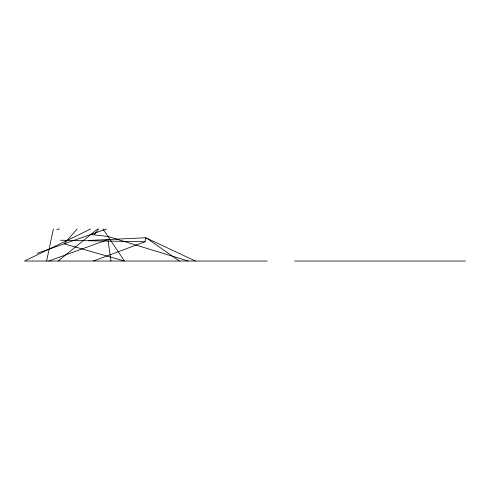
<?xml version="1.0" encoding="UTF-8"?>
<svg xmlns="http://www.w3.org/2000/svg" width="490" height="490" viewBox="0 0 490 490"><rect width="100%" height="100%" fill="white"/><g stroke="black" fill="none" stroke-linecap="round" stroke-linejoin="round"><path stroke-width="0.73" d="M93.376 261.029L145.04 241.742L145.763 237.754L195.4 261.029M46.605 261.029L53.373 228.971M94.264 234.618L98.809 228.971M77.095 228.971L64.172 243.83L124.448 261.029L102.974 228.971M58.163 261.029L97.602 228.971M90.73 228.971L24.5 261.029L267.271 261.029M48.841 261.029L107.922 239.549L110.985 261.029M37.166 253.306L106.538 228.971M56.877 229.424L59.553 228.971M88.561 240.474L145.763 237.754M294.6 261.029L465.5 261.029M60.442 240.247L145.04 241.742M90.822 234.483L108.021 236.499L188.148 261.029M146.559 238.036L179.346 261.029"/></g></svg>
